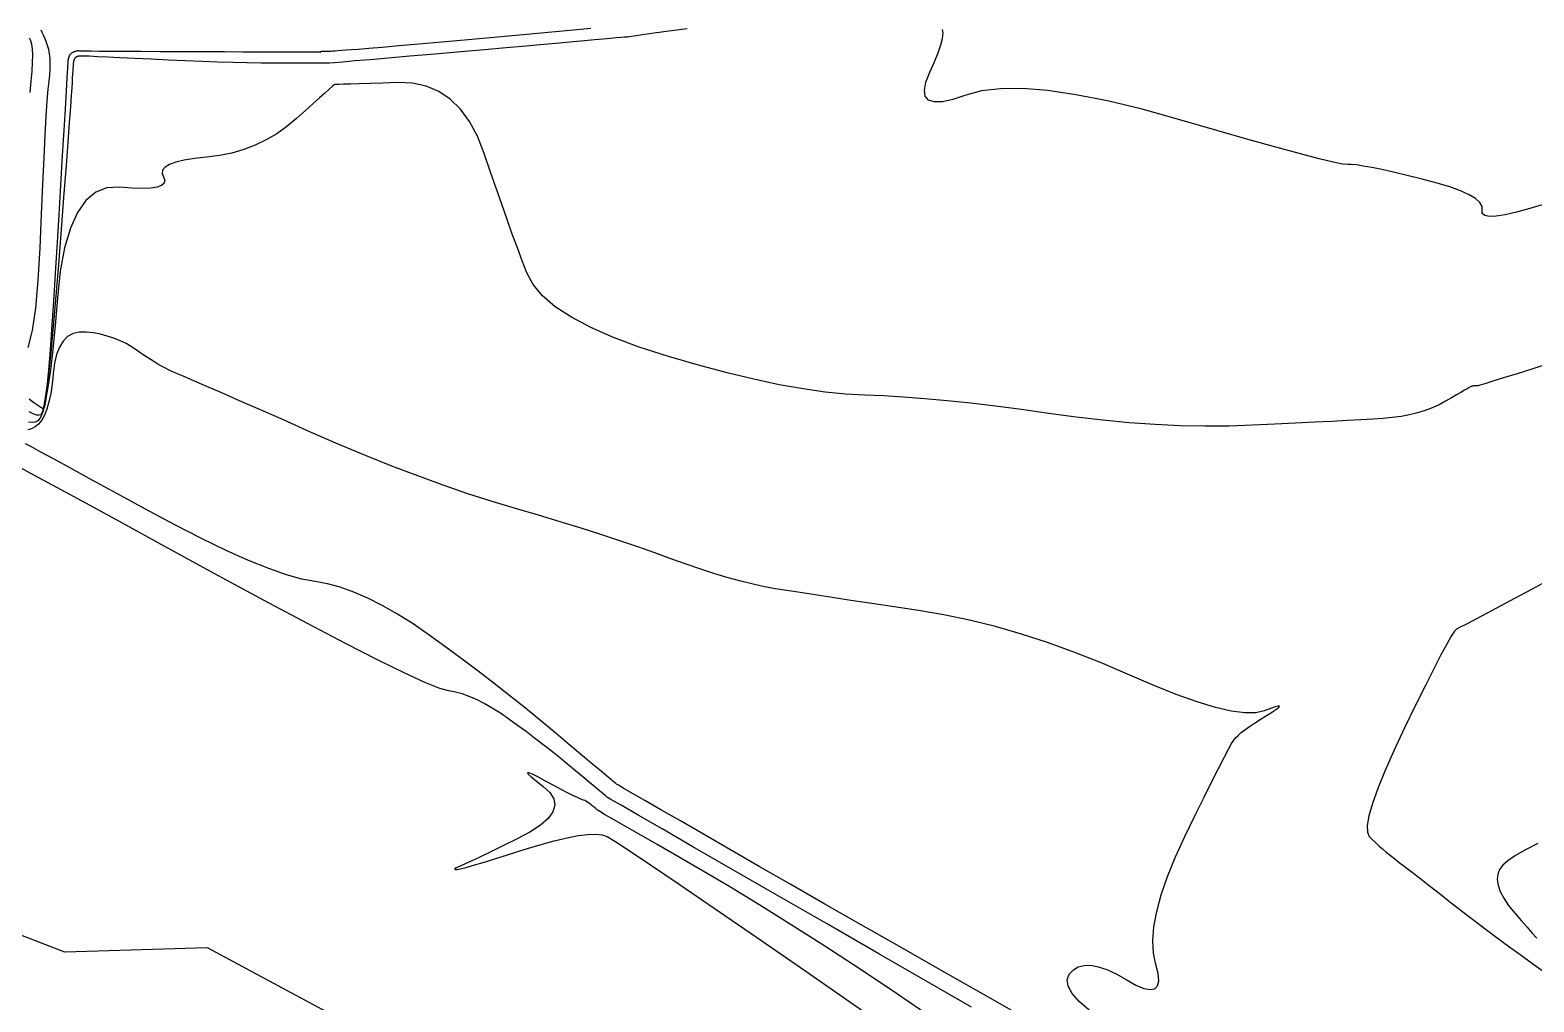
# Model space of a CAD drawing. Header units: metres. Extents: x 729358 to 732680, y 1423022 to 1426117.
# Drawn here: x 730748.8 to 730826.2, y 1425723.2 to 1425773.2 of the extents above; entities that cross this region are included whole.
import ezdxf

# ---------------------------------------------------------------- set-up
doc = ezdxf.new("R2010")
doc.units = ezdxf.units.M
doc.header["$MEASUREMENT"] = 0
for name, color, linetype in [('CONTOUR', 59, 'Continuous'), ('HR36 IE-Exi_Xref$0$CONTOUR', 8, 'Continuous'), ('INDEX-CON', 252, 'Continuous')]:
    doc.layers.add(name, color=color, linetype=linetype)

# ---------------------------------------------------------------- blocks, each defined once
blk = doc.blocks.new('ct 50 rai')
at = {"layer": 'CONTOUR'}
for points in [[(-253.243, -6.191), (-253.184, -6.331), (-253.13, -6.513), (-253.097, -6.761), (-253.082, -7.076), (-253.087, -7.457), (-253.111, -7.904), (-253.155, -8.418), (-253.217, -8.999)], [(-224.329, -5.706), (-225.23, -5.788), (-226.332, -5.889), (-227.633, -6.007), (-229.134, -6.144), (-230.652, -6.282), (-232.005, -6.404), (-233.193, -6.511), (-234.216, -6.602), (-235.074, -6.677), (-235.768, -6.737), (-236.296, -6.781), (-236.659, -6.809), (-236.922, -6.829), (-237.15, -6.845), (-237.343, -6.859), (-237.5, -6.871), (-237.623, -6.88), (-237.711, -6.886), (-237.763, -6.89), (-237.781, -6.891), (-237.781, -6.891), (-237.783, -6.891), (-237.785, -6.891), (-237.787, -6.891), (-237.791, -6.892), (-237.795, -6.892), (-237.801, -6.892), (-237.807, -6.892), (-237.817, -6.893), (-237.834, -6.893), (-237.86, -6.893), (-237.892, -6.894), (-237.932, -6.894), (-237.98, -6.894), (-238.035, -6.895), (-238.098, -6.895), (-238.158, -6.896), (-238.207, -6.897), (-238.243, -6.899), (-238.267, -6.901), (-238.279, -6.904), (-238.28, -6.908), (-238.268, -6.912), (-238.244, -6.916), (-238.235, -6.92), (-238.267, -6.924), (-238.341, -6.927), (-238.456, -6.929), (-238.613, -6.93), (-238.812, -6.931), (-239.052, -6.931), (-239.333, -6.93), (-239.692, -6.929), (-240.164, -6.927), (-240.749, -6.924), (-241.448, -6.922), (-242.259, -6.918), (-243.184, -6.915), (-244.222, -6.911), (-245.373, -6.906), (-246.509, -6.902), (-247.504, -6.897), (-248.356, -6.893), (-249.065, -6.889), (-249.633, -6.885), (-250.058, -6.881), (-250.341, -6.877), (-250.482, -6.874), (-250.547, -6.87), (-250.604, -6.868), (-250.652, -6.865), (-250.692, -6.863), (-250.723, -6.862), (-250.745, -6.861), (-250.759, -6.861), (-250.765, -6.861), (-250.768, -6.862), (-250.774, -6.864), (-250.783, -6.866), (-250.796, -6.87), (-250.813, -6.874), (-250.833, -6.879), (-250.856, -6.885), (-250.883, -6.892), (-250.911, -6.9), (-250.938, -6.909), (-250.965, -6.92), (-250.99, -6.933), (-251.014, -6.947), (-251.038, -6.963), (-251.061, -6.981), (-251.083, -7), (-251.103, -7.018), (-251.121, -7.035), (-251.135, -7.049), (-251.148, -7.06), (-251.157, -7.07), (-251.164, -7.077), (-251.169, -7.081), (-251.17, -7.083), (-251.171, -7.086), (-251.173, -7.092), (-251.177, -7.101), (-251.181, -7.114), (-251.186, -7.13), (-251.193, -7.149), (-251.2, -7.171), (-251.209, -7.197), (-251.218, -7.223), (-251.225, -7.246), (-251.231, -7.265), (-251.237, -7.281), (-251.241, -7.294), (-251.244, -7.303), (-251.245, -7.309), (-251.246, -7.311), (-251.246, -7.312), (-251.246, -7.313), (-251.246, -7.314), (-251.246, -7.315), (-251.246, -7.316), (-251.247, -7.317), (-251.247, -7.318), (-251.247, -7.32), (-251.247, -7.321), (-251.247, -7.322), (-251.247, -7.323), (-251.248, -7.325), (-251.248, -7.326), (-251.248, -7.327), (-251.248, -7.328), (-251.248, -7.329), (-251.254, -7.431), (-251.272, -7.733), (-251.302, -8.236), (-251.343, -8.939), (-251.397, -9.843), (-251.462, -10.948), (-251.539, -12.253), (-251.628, -13.759), (-251.719, -15.304), (-251.806, -16.727), (-251.886, -18.028), (-251.961, -19.208), (-252.03, -20.265), (-252.093, -21.2), (-252.151, -22.014), (-252.203, -22.705), (-252.25, -23.297), (-252.295, -23.813), (-252.337, -24.251), (-252.375, -24.613), (-252.412, -24.897), (-252.445, -25.105), (-252.475, -25.236), (-252.502, -25.291), (-252.553, -25.284), (-252.652, -25.231), (-252.8, -25.133), (-252.998, -24.99), (-253.244, -24.802)], [(-174.791, -22.894), (-175.789, -23.214), (-176.64, -23.485), (-177.342, -23.707), (-177.896, -23.879), (-178.302, -24.003), (-178.56, -24.078), (-178.67, -24.104), (-178.705, -24.105), (-178.738, -24.106), (-178.769, -24.108), (-178.799, -24.11), (-178.828, -24.113), (-178.854, -24.116), (-178.879, -24.119), (-178.903, -24.122), (-178.924, -24.125), (-178.944, -24.129), (-178.961, -24.132), (-178.977, -24.135), (-178.99, -24.138), (-179.002, -24.141), (-179.011, -24.144), (-179.018, -24.146), (-179.044, -24.16), (-179.11, -24.198), (-179.214, -24.258), (-179.359, -24.342), (-179.542, -24.449), (-179.766, -24.578), (-180.028, -24.731), (-180.33, -24.908), (-180.662, -25.086), (-181.014, -25.244), (-181.386, -25.383), (-181.778, -25.503), (-182.19, -25.603), (-182.621, -25.684), (-183.073, -25.746), (-183.545, -25.788), (-184.072, -25.822), (-184.688, -25.859), (-185.393, -25.899), (-186.188, -25.942), (-187.073, -25.988), (-188.047, -26.037), (-189.11, -26.089), (-190.263, -26.145), (-191.475, -26.184), (-192.715, -26.191), (-193.985, -26.165), (-195.283, -26.105), (-196.61, -26.011), (-197.965, -25.885), (-199.35, -25.725), (-200.763, -25.532), (-202.16, -25.334), (-203.496, -25.159), (-204.77, -25.008), (-205.984, -24.879), (-207.136, -24.774), (-208.227, -24.692), (-209.257, -24.633), (-210.225, -24.598), (-211.204, -24.546), (-212.264, -24.437), (-213.405, -24.273), (-214.628, -24.052), (-215.932, -23.775), (-217.317, -23.442), (-218.784, -23.053), (-220.332, -22.607), (-221.836, -22.126), (-223.17, -21.628), (-224.336, -21.113), (-225.332, -20.583), (-226.159, -20.036), (-226.816, -19.473), (-227.305, -18.894), (-227.624, -18.299), (-227.863, -17.674), (-228.113, -17.008), (-228.372, -16.3), (-228.641, -15.551), (-228.921, -14.76), (-229.21, -13.927), (-229.51, -13.052), (-229.819, -12.136), (-230.164, -11.259), (-230.57, -10.502), (-231.038, -9.866), (-231.566, -9.35), (-232.155, -8.954), (-232.805, -8.678), (-233.516, -8.523), (-234.288, -8.489), (-235.041, -8.513), (-235.695, -8.533), (-236.249, -8.551), (-236.703, -8.565), (-237.057, -8.576), (-237.312, -8.584), (-237.468, -8.589), (-237.524, -8.59), (-237.56, -8.618), (-237.655, -8.7), (-237.81, -8.837), (-238.025, -9.029), (-238.3, -9.276), (-238.634, -9.577), (-239.028, -9.934), (-239.481, -10.345), (-239.976, -10.76), (-240.495, -11.127), (-241.039, -11.447), (-241.606, -11.72), (-242.197, -11.945), (-242.812, -12.122), (-243.451, -12.252), (-244.114, -12.335), (-244.739, -12.403), (-245.265, -12.487), (-245.692, -12.589), (-246.019, -12.707), (-246.247, -12.843), (-246.376, -12.996), (-246.405, -13.166), (-246.335, -13.353), (-246.266, -13.532), (-246.297, -13.679), (-246.428, -13.793), (-246.66, -13.875), (-246.992, -13.924), (-247.425, -13.94), (-247.959, -13.925), (-248.592, -13.876), (-249.241, -13.909), (-249.819, -14.137), (-250.325, -14.56), (-250.761, -15.179), (-251.126, -15.992), (-251.42, -17.001), (-251.642, -18.205), (-251.794, -19.604), (-251.912, -21.012), (-252.031, -22.243), (-252.153, -23.297), (-252.277, -24.175), (-252.402, -24.875), (-252.531, -25.399), (-252.661, -25.745), (-252.793, -25.915), (-252.936, -25.976), (-253.098, -25.998), (-253.279, -25.979)], [(-204.739, -56.11), (-207.007, -54.805), (-209.496, -53.373), (-212.204, -51.812), (-214.847, -50.289), (-217.137, -48.969), (-219.074, -47.852), (-220.66, -46.938), (-221.893, -46.228), (-222.774, -45.72), (-223.303, -45.415), (-223.479, -45.313), (-223.505, -45.292), (-223.582, -45.227), (-223.711, -45.119), (-223.89, -44.969), (-224.121, -44.775), (-224.402, -44.538), (-224.735, -44.259), (-225.119, -43.936), (-225.531, -43.594), (-225.948, -43.254), (-226.369, -42.917), (-226.795, -42.584), (-227.226, -42.253), (-227.661, -41.925), (-228.101, -41.601), (-228.546, -41.279), (-228.985, -40.976), (-229.409, -40.708), (-229.818, -40.475), (-230.211, -40.276), (-230.59, -40.112), (-230.953, -39.984), (-231.3, -39.889), (-231.633, -39.83), (-232.106, -39.699), (-232.876, -39.388), (-233.942, -38.899), (-235.306, -38.231), (-236.965, -37.384), (-238.922, -36.358), (-241.175, -35.154), (-243.725, -33.77), (-246.254, -32.389), (-248.447, -31.192), (-250.302, -30.179), (-251.821, -29.35), (-253.002, -28.705), (-253.846, -28.243)]]:
    blk.add_lwpolyline(points, dxfattribs=at)
at = {"layer": 'CONTOUR', "flags": 128}
blk.add_lwpolyline([(-175.576, -47.68), (-176.218, -48.011), (-176.733, -48.308), (-177.12, -48.571), (-177.381, -48.799), (-177.544, -49.021), (-177.638, -49.269), (-177.664, -49.54), (-177.622, -49.837), (-177.512, -50.157), (-177.333, -50.503), (-177.086, -50.872), (-176.77, -51.267), (-176.437, -51.653), (-176.134, -51.997), (-175.864, -52.3), (-175.625, -52.563)], dxfattribs=at)
at = {"layer": 'INDEX-CON'}
for points in [[(-252.646, -5.771), (-252.592, -5.886), (-252.531, -6.024), (-252.461, -6.182), (-252.385, -6.362), (-252.311, -6.561), (-252.254, -6.777), (-252.212, -7.009), (-252.186, -7.258), (-252.175, -7.523), (-252.179, -7.804), (-252.2, -8.103), (-252.236, -8.417), (-252.281, -8.834), (-252.33, -9.438), (-252.383, -10.229), (-252.439, -11.208), (-252.499, -12.375), (-252.563, -13.728), (-252.631, -15.27), (-252.702, -16.998), (-252.795, -18.686), (-252.927, -20.106), (-253.099, -21.258), (-253.311, -22.141)], [(-175.182, -14.734), (-175.989, -14.982), (-176.682, -15.172), (-177.261, -15.302), (-177.726, -15.373), (-178.077, -15.384), (-178.313, -15.337), (-178.436, -15.229), (-178.444, -15.063), (-178.449, -14.866), (-178.564, -14.668), (-178.786, -14.47), (-179.118, -14.27), (-179.558, -14.07), (-180.106, -13.869), (-180.764, -13.666), (-181.53, -13.463), (-182.307, -13.274), (-183, -13.111), (-183.607, -12.976), (-184.128, -12.868), (-184.565, -12.788), (-184.916, -12.734), (-185.182, -12.709), (-185.363, -12.71), (-185.619, -12.687), (-186.111, -12.589), (-186.839, -12.415), (-187.802, -12.164), (-189.001, -11.838), (-190.435, -11.437), (-192.105, -10.959), (-194.011, -10.406), (-195.954, -9.868), (-197.735, -9.439), (-199.355, -9.119), (-200.812, -8.906), (-202.108, -8.802), (-203.241, -8.806), (-204.213, -8.918), (-205.023, -9.139), (-205.69, -9.361), (-206.233, -9.478), (-206.65, -9.489), (-206.944, -9.394), (-207.113, -9.194), (-207.158, -8.888), (-207.078, -8.477), (-206.874, -7.96), (-206.633, -7.424), (-206.446, -6.955), (-206.311, -6.554), (-206.228, -6.22), (-206.199, -5.953), (-206.221, -5.753)], [(-219.369, -5.72), (-220.307, -5.849), (-221.074, -5.954), (-221.672, -6.036), (-222.1, -6.095), (-222.358, -6.131), (-222.445, -6.143), (-222.448, -6.143), (-222.451, -6.143), (-222.453, -6.143), (-222.455, -6.144), (-222.456, -6.144), (-222.458, -6.144), (-222.459, -6.144), (-222.46, -6.144), (-222.495, -6.147), (-222.598, -6.157), (-222.77, -6.172), (-223.009, -6.194), (-223.317, -6.222), (-223.693, -6.257), (-224.137, -6.297), (-224.65, -6.344), (-225.248, -6.398), (-225.951, -6.461), (-226.757, -6.532), (-227.667, -6.613), (-228.682, -6.701), (-229.8, -6.799), (-231.023, -6.905), (-232.349, -7.02), (-233.641, -7.132), (-234.762, -7.229), (-235.71, -7.311), (-236.487, -7.379), (-237.092, -7.431), (-237.524, -7.468), (-237.785, -7.491), (-237.874, -7.498), (-237.877, -7.498), (-237.88, -7.499), (-237.884, -7.499), (-237.888, -7.499), (-237.892, -7.499), (-237.897, -7.499), (-237.902, -7.499), (-237.907, -7.499), (-237.954, -7.499), (-238.084, -7.499), (-238.298, -7.498), (-238.595, -7.497), (-238.975, -7.496), (-239.438, -7.494), (-239.985, -7.492), (-240.615, -7.489), (-241.302, -7.484), (-242.02, -7.473), (-242.768, -7.457), (-243.547, -7.435), (-244.356, -7.407), (-245.196, -7.374), (-246.066, -7.335), (-246.967, -7.291), (-247.827, -7.247), (-248.575, -7.21), (-249.209, -7.179), (-249.731, -7.156), (-250.14, -7.138), (-250.436, -7.128), (-250.62, -7.124), (-250.691, -7.126), (-250.705, -7.132), (-250.719, -7.138), (-250.732, -7.142), (-250.745, -7.147), (-250.757, -7.151), (-250.769, -7.155), (-250.78, -7.158), (-250.791, -7.161), (-250.801, -7.164), (-250.811, -7.167), (-250.821, -7.171), (-250.83, -7.176), (-250.839, -7.181), (-250.848, -7.187), (-250.856, -7.194), (-250.864, -7.201), (-250.872, -7.208), (-250.879, -7.216), (-250.886, -7.225), (-250.893, -7.234), (-250.899, -7.244), (-250.905, -7.254), (-250.911, -7.265), (-250.916, -7.276), (-250.921, -7.287), (-250.925, -7.298), (-250.93, -7.308), (-250.934, -7.318), (-250.937, -7.328), (-250.941, -7.338), (-250.944, -7.347), (-250.947, -7.355), (-250.95, -7.363), (-250.952, -7.37), (-250.954, -7.376), (-250.956, -7.381), (-250.957, -7.385), (-250.958, -7.388), (-250.958, -7.39), (-250.959, -7.39), (-250.959, -7.391), (-250.959, -7.394), (-250.96, -7.399), (-250.961, -7.406), (-250.962, -7.414), (-250.963, -7.424), (-250.965, -7.436), (-250.967, -7.45), (-250.969, -7.464), (-250.971, -7.478), (-250.973, -7.493), (-250.975, -7.507), (-250.977, -7.521), (-250.978, -7.534), (-250.98, -7.548), (-250.982, -7.562), (-250.984, -7.592), (-250.989, -7.656), (-250.995, -7.755), (-251.004, -7.887), (-251.014, -8.054), (-251.026, -8.254), (-251.04, -8.489), (-251.056, -8.757), (-251.081, -9.146), (-251.123, -9.742), (-251.182, -10.544), (-251.257, -11.552), (-251.349, -12.768), (-251.458, -14.19), (-251.584, -15.819), (-251.726, -17.654), (-251.872, -19.474), (-252.01, -21.059), (-252.138, -22.407), (-252.258, -23.518), (-252.369, -24.394), (-252.471, -25.033), (-252.564, -25.436), (-252.648, -25.603), (-252.744, -25.63), (-252.875, -25.615), (-253.04, -25.556), (-253.239, -25.455)], [(-198.676, -56.277), (-199.193, -55.822), (-199.553, -55.408), (-199.758, -55.037), (-199.806, -54.708), (-199.698, -54.421), (-199.49, -54.193), (-199.236, -54.04), (-198.938, -53.962), (-198.594, -53.959), (-198.206, -54.031), (-197.772, -54.179), (-197.294, -54.401), (-196.77, -54.698), (-196.268, -54.978), (-195.856, -55.151), (-195.532, -55.215), (-195.297, -55.171), (-195.152, -55.018), (-195.095, -54.758), (-195.127, -54.389), (-195.248, -53.912), (-195.369, -53.343), (-195.402, -52.701), (-195.345, -51.985), (-195.2, -51.195), (-194.966, -50.331), (-194.643, -49.393), (-194.231, -48.381), (-193.73, -47.295), (-193.214, -46.235), (-192.756, -45.302), (-192.357, -44.496), (-192.016, -43.816), (-191.734, -43.262), (-191.509, -42.835), (-191.343, -42.535), (-191.236, -42.362), (-191.141, -42.245), (-191.012, -42.117), (-190.851, -41.976), (-190.656, -41.823), (-190.427, -41.658), (-190.166, -41.481), (-189.87, -41.291), (-189.542, -41.09), (-189.242, -40.904), (-189.032, -40.764), (-188.912, -40.668), (-188.883, -40.616), (-188.943, -40.609), (-189.094, -40.647), (-189.335, -40.729), (-189.665, -40.856), (-190.104, -40.957), (-190.67, -40.961), (-191.361, -40.869), (-192.178, -40.681), (-193.122, -40.396), (-194.191, -40.014), (-195.387, -39.536), (-196.708, -38.962), (-198.088, -38.366), (-199.457, -37.823), (-200.817, -37.334), (-202.165, -36.898), (-203.504, -36.516), (-204.832, -36.187), (-206.15, -35.911), (-207.458, -35.689), (-208.713, -35.5), (-209.873, -35.325), (-210.938, -35.164), (-211.907, -35.016), (-212.782, -34.881), (-213.561, -34.761), (-214.244, -34.653), (-214.833, -34.56), (-215.39, -34.46), (-215.98, -34.333), (-216.603, -34.18), (-217.258, -34.001), (-217.946, -33.795), (-218.667, -33.562), (-219.421, -33.304), (-220.207, -33.018), (-221.034, -32.717), (-221.91, -32.409), (-222.836, -32.095), (-223.811, -31.775), (-224.835, -31.449), (-225.908, -31.117), (-227.031, -30.779), (-228.203, -30.434), (-229.415, -30.069), (-230.658, -29.667), (-231.931, -29.228), (-233.235, -28.754), (-234.57, -28.242), (-235.935, -27.695), (-237.331, -27.111), (-238.757, -26.491), (-240.125, -25.886), (-241.343, -25.348), (-242.413, -24.878), (-243.334, -24.475), (-244.106, -24.139), (-244.73, -23.87), (-245.205, -23.668), (-245.531, -23.534), (-245.784, -23.427), (-246.041, -23.306), (-246.302, -23.172), (-246.567, -23.026), (-246.835, -22.866), (-247.107, -22.693), (-247.383, -22.507), (-247.663, -22.308), (-247.951, -22.113), (-248.251, -21.939), (-248.563, -21.787), (-248.888, -21.655), (-249.225, -21.545), (-249.575, -21.456), (-249.937, -21.389), (-250.312, -21.342), (-250.671, -21.344), (-250.989, -21.422), (-251.265, -21.576), (-251.498, -21.806), (-251.69, -22.112), (-251.839, -22.493), (-251.947, -22.951), (-252.012, -23.485), (-252.066, -24.028), (-252.137, -24.513), (-252.226, -24.942), (-252.333, -25.313), (-252.457, -25.628), (-252.6, -25.885), (-252.76, -26.085), (-252.938, -26.227), (-253.127, -26.323), (-253.321, -26.381)], [(-201.815, -56.772), (-204.14, -55.45), (-206.349, -54.192), (-208.442, -52.999), (-210.419, -51.87), (-212.281, -50.805), (-214.027, -49.805), (-215.658, -48.868), (-217.172, -47.997), (-218.538, -47.209), (-219.722, -46.527), (-220.724, -45.95), (-221.543, -45.477), (-222.181, -45.11), (-222.636, -44.847), (-222.909, -44.69), (-223.001, -44.637), (-223.049, -44.596), (-223.196, -44.473), (-223.44, -44.269), (-223.781, -43.982), (-224.22, -43.613), (-224.756, -43.163), (-225.39, -42.63), (-226.122, -42.016), (-226.906, -41.364), (-227.7, -40.717), (-228.502, -40.076), (-229.313, -39.441), (-230.133, -38.811), (-230.962, -38.187), (-231.799, -37.568), (-232.646, -36.956), (-233.482, -36.379), (-234.29, -35.869), (-235.068, -35.424), (-235.817, -35.047), (-236.538, -34.735), (-237.229, -34.489), (-237.891, -34.31), (-238.524, -34.197), (-239.202, -34.069), (-239.998, -33.844), (-240.913, -33.522), (-241.946, -33.103), (-243.097, -32.587), (-244.366, -31.974), (-245.754, -31.265), (-247.261, -30.459), (-248.728, -29.658), (-250, -28.963), (-251.077, -28.375), (-251.958, -27.894), (-252.643, -27.52), (-253.133, -27.253), (-253.427, -27.092)], [(-174.583, -33.889), (-175.904, -34.598), (-177.031, -35.202), (-177.965, -35.7), (-178.706, -36.094), (-179.255, -36.383), (-179.61, -36.567), (-179.772, -36.646), (-179.872, -36.748), (-180.038, -37.003), (-180.27, -37.411), (-180.57, -37.971), (-180.936, -38.683), (-181.369, -39.548), (-181.869, -40.566), (-182.436, -41.735), (-182.989, -42.913), (-183.449, -43.954), (-183.816, -44.858), (-184.09, -45.626), (-184.271, -46.257), (-184.358, -46.751), (-184.353, -47.109), (-184.254, -47.33), (-184.103, -47.484), (-183.94, -47.642), (-183.764, -47.804), (-183.577, -47.969), (-183.378, -48.137), (-183.167, -48.309), (-182.944, -48.484), (-182.709, -48.663), (-182.457, -48.853), (-182.185, -49.061), (-181.891, -49.287), (-181.576, -49.53), (-181.24, -49.792), (-180.883, -50.072), (-180.504, -50.369), (-180.105, -50.685), (-179.679, -51.019), (-179.223, -51.371), (-178.737, -51.742), (-178.219, -52.132), (-177.671, -52.54), (-177.093, -52.967), (-176.484, -53.412), (-175.844, -53.876), (-175.229, -54.321)]]:
    blk.add_lwpolyline(points, dxfattribs=at)
at = {"layer": 'INDEX-CON', "flags": 128}
for points in [[(-224.617, -45.479), (-224.703, -45.456), (-224.838, -45.404), (-225.021, -45.322), (-225.252, -45.21), (-225.532, -45.069), (-225.86, -44.897), (-226.237, -44.697), (-226.661, -44.467), (-227.056, -44.256), (-227.342, -44.116), (-227.52, -44.046), (-227.59, -44.046), (-227.551, -44.116), (-227.403, -44.255), (-227.148, -44.465), (-226.783, -44.744), (-226.439, -45.062), (-226.241, -45.386), (-226.191, -45.717), (-226.288, -46.055), (-226.532, -46.398), (-226.924, -46.749), (-227.463, -47.106), (-228.15, -47.469), (-228.864, -47.813), (-229.486, -48.111), (-230.016, -48.365), (-230.454, -48.573), (-230.8, -48.735), (-231.055, -48.853), (-231.217, -48.925), (-231.288, -48.951), (-231.309, -48.956), (-231.325, -48.963), (-231.334, -48.97), (-231.338, -48.98), (-231.336, -48.991), (-231.327, -49.003), (-231.313, -49.017), (-231.293, -49.032), (-231.218, -49.03), (-231.038, -48.992), (-230.754, -48.917), (-230.366, -48.806), (-229.873, -48.659), (-229.275, -48.476), (-228.574, -48.256), (-227.768, -48), (-226.95, -47.749), (-226.213, -47.546), (-225.557, -47.39), (-224.982, -47.282), (-224.487, -47.222), (-224.074, -47.209), (-223.741, -47.243), (-223.49, -47.325), (-223.1, -47.558), (-222.354, -48.043), (-221.251, -48.782), (-219.791, -49.775), (-217.974, -51.02), (-215.801, -52.519), (-213.27, -54.271), (-210.383, -56.276)], [(-206.515, -56.831), (-208.545, -55.452), (-210.471, -54.165), (-212.292, -52.97), (-214.01, -51.868), (-215.624, -50.857), (-217.134, -49.939), (-218.54, -49.112), (-219.81, -48.38), (-220.91, -47.746), (-221.841, -47.21), (-222.603, -46.771), (-223.196, -46.429), (-223.619, -46.185), (-223.873, -46.038), (-223.958, -45.989), (-223.961, -45.987), (-223.969, -45.981), (-223.982, -45.97), (-223.999, -45.956), (-224.021, -45.937), (-224.048, -45.914), (-224.08, -45.887), (-224.117, -45.856), (-224.159, -45.822), (-224.207, -45.783), (-224.261, -45.742), (-224.321, -45.696), (-224.386, -45.647), (-224.457, -45.595), (-224.534, -45.539), (-224.617, -45.479)]]:
    blk.add_lwpolyline(points, dxfattribs=at)

msp = doc.modelspace()

# ---------------------------------------------------------------- linework, layer by layer
at = {"layer": 'HR36 IE-Exi_Xref$0$CONTOUR', "elevation": 77.5, "flags": 128}
msp.add_lwpolyline([(730768.423, 1425720.349), (730757.959, 1425725.969), (730750.616, 1425725.742), (730746.141, 1425727.467), (730744.564, 1425734.115), (730741.935, 1425735.926), (730730.115, 1425741.894), (730730.591, 1425743.794), (730730.514, 1425744.2), (730730.559, 1425744.282), (730731.017, 1425745.063), (730731.476, 1425745.845), (730731.521, 1425745.927), (730730.389, 1425747.097), (730725.552, 1425751.263), (730723.014, 1425752.695), (730718.897, 1425755.281), (730713.862, 1425758.471), (730713.596, 1425758.626), (730711.609, 1425759.864)], dxfattribs=at)

# ---------------------------------------------------------------- block references
msp.add_blockref('ct 50 rai', (731002.018, 1425779.034, 78))

doc.saveas('drawing.dxf')
